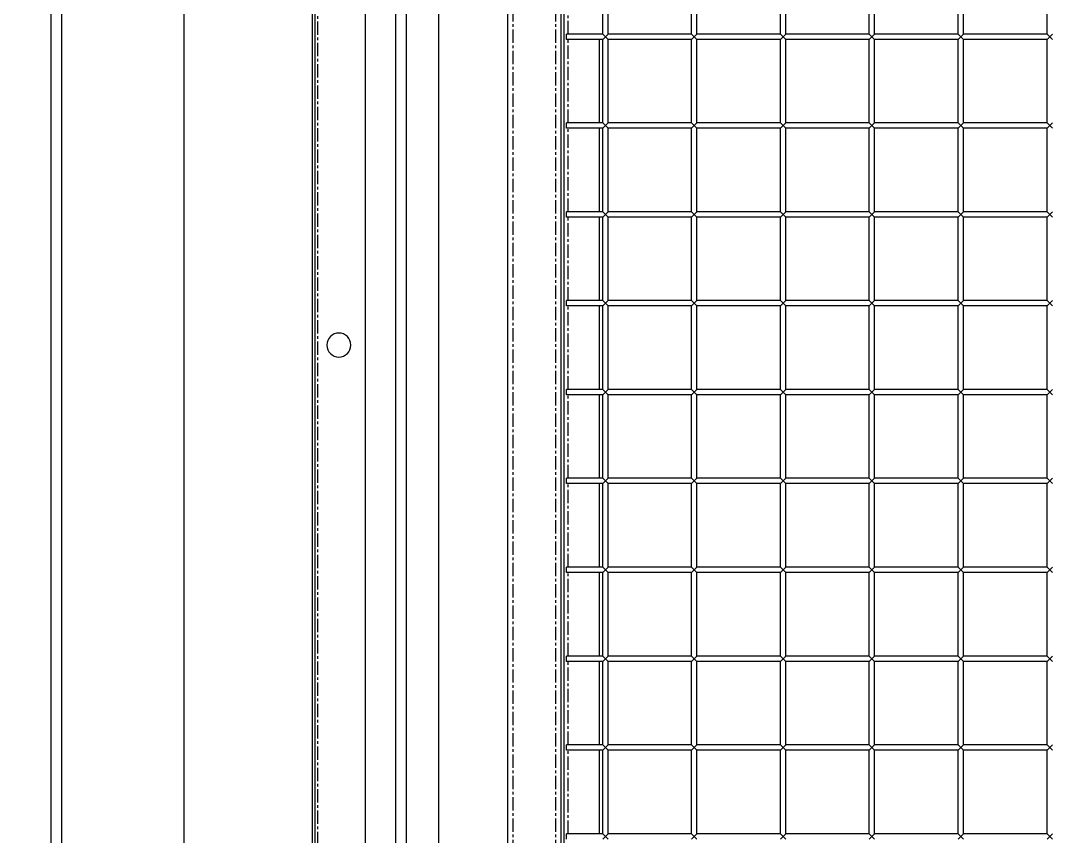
# Model space of a CAD drawing. Header units: millimetres. Extents: x -198529 to 244266, y -64 to 158464.
# Drawn here: x -165913 to -165332, y 109934 to 110393 of the extents above; entities that cross this region are included whole.
import ezdxf

# ---------------------------------------------------------------- set-up
doc = ezdxf.new("R2010")
doc.units = ezdxf.units.MM
doc.linetypes.add('CENTER', pattern=[12, 7.5, -1.5, 1.5, -1.5])
for name, color, linetype in [('0-DCC', 30, 'Continuous'), ('COIL-BANK', 8, 'Continuous'), ('K-CEIL-DCC-RACK', 10, 'Continuous')]:
    doc.layers.add(name, color=color, linetype=linetype)

# ---------------------------------------------------------------- blocks, each defined once
blk = doc.blocks.new('DCC2850x1800(右)')
at = {"color": 0, "linetype": 'Continuous'}
for p, q in [((65616, -74478.48), (65616, -72678.48)), ((65646, -74478.48), (65646, -72678.48)), ((65684.72, -74441.08), (65684.72, -72678.48)), ((65726, -74441.08), (65726, -72678.48)), ((65754.5, -72678.48), (65754.5, -74478.48)), ((65756, -72678.48), (65756, -74478.48)), ((65614.5, -72730.88), (65614.5, -74426.08)), ((65342.5, -72853.48), (65342.5, -72806.48)), ((65389.5, -72853.48), (65389.5, -72806.48)), ((65392.5, -72853.48), (65392.5, -72806.48)), ((65439.5, -72853.48), (65439.5, -72806.48)), ((65442.5, -72853.48), (65442.5, -72806.48)), ((65489.5, -72853.48), (65489.5, -72806.48)), ((65492.5, -72853.48), (65492.5, -72806.48)), ((65539.5, -72853.48), (65539.5, -72806.48)), ((65542.5, -72853.48), (65542.5, -72806.48)), ((65589.5, -72853.48), (65589.5, -72806.48)), ((65592.5, -72853.48), (65592.5, -72806.48)), ((65342.5, -72856.48), (65339.5, -72853.48)), ((65339.5, -72856.48), (65342.5, -72853.48)), ((65342.5, -72853.48), (65389.5, -72853.48)), ((65342.5, -72903.48), (65342.5, -72856.48)), ((65342.5, -72856.48), (65389.5, -72856.48)), ((65392.5, -72856.48), (65389.5, -72853.48)), ((65389.5, -72856.48), (65392.5, -72853.48)), ((65389.5, -72903.48), (65389.5, -72856.48)), ((65392.5, -72853.48), (65439.5, -72853.48)), ((65392.5, -72903.48), (65392.5, -72856.48)), ((65392.5, -72856.48), (65439.5, -72856.48)), ((65442.5, -72856.48), (65439.5, -72853.48)), ((65439.5, -72856.48), (65442.5, -72853.48)), ((65439.5, -72903.48), (65439.5, -72856.48)), ((65442.5, -72853.48), (65489.5, -72853.48)), ((65442.5, -72903.48), (65442.5, -72856.48)), ((65442.5, -72856.48), (65489.5, -72856.48)), ((65492.5, -72856.48), (65489.5, -72853.48)), ((65489.5, -72856.48), (65492.5, -72853.48)), ((65489.5, -72903.48), (65489.5, -72856.48)), ((65492.5, -72853.48), (65539.5, -72853.48)), ((65492.5, -72903.48), (65492.5, -72856.48)), ((65492.5, -72856.48), (65539.5, -72856.48)), ((65542.5, -72856.48), (65539.5, -72853.48)), ((65539.5, -72856.48), (65542.5, -72853.48)), ((65539.5, -72903.48), (65539.5, -72856.48)), ((65542.5, -72853.48), (65589.5, -72853.48)), ((65542.5, -72903.48), (65542.5, -72856.48)), ((65542.5, -72856.48), (65589.5, -72856.48)), ((65592.5, -72856.48), (65589.5, -72853.48)), ((65589.5, -72856.48), (65592.5, -72853.48)), ((65589.5, -72903.48), (65589.5, -72856.48)), ((65592.5, -72853.48), (65613, -72853.48)), ((65592.5, -72903.48), (65592.5, -72856.48)), ((65592.5, -72856.48), (65613, -72856.48)), ((65594.5, -72856.48), (65594.5, -72903.48)), ((65613, -72856.48), (65613, -72853.48)), ((65342.5, -72906.48), (65339.5, -72903.48)), ((65339.5, -72906.48), (65342.5, -72903.48)), ((65342.5, -72903.48), (65389.5, -72903.48)), ((65342.5, -72953.48), (65342.5, -72906.48)), ((65342.5, -72906.48), (65389.5, -72906.48)), ((65392.5, -72906.48), (65389.5, -72903.48)), ((65389.5, -72906.48), (65392.5, -72903.48)), ((65389.5, -72953.48), (65389.5, -72906.48)), ((65392.5, -72903.48), (65439.5, -72903.48)), ((65392.5, -72953.48), (65392.5, -72906.48)), ((65392.5, -72906.48), (65439.5, -72906.48)), ((65442.5, -72906.48), (65439.5, -72903.48)), ((65439.5, -72906.48), (65442.5, -72903.48)), ((65439.5, -72953.48), (65439.5, -72906.48)), ((65442.5, -72903.48), (65489.5, -72903.48)), ((65442.5, -72953.48), (65442.5, -72906.48)), ((65442.5, -72906.48), (65489.5, -72906.48)), ((65492.5, -72906.48), (65489.5, -72903.48)), ((65489.5, -72906.48), (65492.5, -72903.48)), ((65489.5, -72953.48), (65489.5, -72906.48)), ((65492.5, -72903.48), (65539.5, -72903.48)), ((65492.5, -72953.48), (65492.5, -72906.48)), ((65492.5, -72906.48), (65539.5, -72906.48)), ((65542.5, -72906.48), (65539.5, -72903.48)), ((65539.5, -72906.48), (65542.5, -72903.48)), ((65539.5, -72953.48), (65539.5, -72906.48)), ((65542.5, -72903.48), (65589.5, -72903.48)), ((65542.5, -72953.48), (65542.5, -72906.48)), ((65542.5, -72906.48), (65589.5, -72906.48)), ((65592.5, -72906.48), (65589.5, -72903.48)), ((65589.5, -72906.48), (65592.5, -72903.48)), ((65589.5, -72953.48), (65589.5, -72906.48)), ((65592.5, -72903.48), (65613, -72903.48)), ((65592.5, -72953.48), (65592.5, -72906.48)), ((65592.5, -72906.48), (65613, -72906.48)), ((65594.5, -72906.48), (65594.5, -72953.48)), ((65613, -72906.48), (65613, -72903.48)), ((65342.5, -72956.48), (65339.5, -72953.48)), ((65339.5, -72956.48), (65342.5, -72953.48)), ((65342.5, -72953.48), (65389.5, -72953.48)), ((65392.5, -72956.48), (65389.5, -72953.48)), ((65389.5, -72956.48), (65392.5, -72953.48)), ((65392.5, -72953.48), (65439.5, -72953.48)), ((65442.5, -72956.48), (65439.5, -72953.48)), ((65439.5, -72956.48), (65442.5, -72953.48)), ((65442.5, -72953.48), (65489.5, -72953.48)), ((65492.5, -72956.48), (65489.5, -72953.48)), ((65489.5, -72956.48), (65492.5, -72953.48)), ((65492.5, -72953.48), (65539.5, -72953.48)), ((65542.5, -72956.48), (65539.5, -72953.48)), ((65539.5, -72956.48), (65542.5, -72953.48)), ((65542.5, -72953.48), (65589.5, -72953.48)), ((65592.5, -72956.48), (65589.5, -72953.48)), ((65589.5, -72956.48), (65592.5, -72953.48)), ((65592.5, -72953.48), (65613, -72953.48)), ((65613, -72956.48), (65613, -72953.48)), ((65342.5, -73003.48), (65342.5, -72956.48)), ((65342.5, -72956.48), (65389.5, -72956.48)), ((65389.5, -73003.48), (65389.5, -72956.48)), ((65392.5, -73003.48), (65392.5, -72956.48)), ((65392.5, -72956.48), (65439.5, -72956.48)), ((65439.5, -73003.48), (65439.5, -72956.48)), ((65442.5, -73003.48), (65442.5, -72956.48)), ((65442.5, -72956.48), (65489.5, -72956.48)), ((65489.5, -73003.48), (65489.5, -72956.48)), ((65492.5, -73003.48), (65492.5, -72956.48)), ((65492.5, -72956.48), (65539.5, -72956.48)), ((65539.5, -73003.48), (65539.5, -72956.48)), ((65542.5, -73003.48), (65542.5, -72956.48)), ((65542.5, -72956.48), (65589.5, -72956.48)), ((65589.5, -73003.48), (65589.5, -72956.48)), ((65592.5, -73003.48), (65592.5, -72956.48)), ((65592.5, -72956.48), (65613, -72956.48)), ((65594.5, -72956.48), (65594.5, -73003.48)), ((65342.5, -73006.48), (65339.5, -73003.48)), ((65339.5, -73006.48), (65342.5, -73003.48)), ((65342.5, -73003.48), (65389.5, -73003.48)), ((65342.5, -73053.48), (65342.5, -73006.48)), ((65342.5, -73006.48), (65389.5, -73006.48)), ((65392.5, -73006.48), (65389.5, -73003.48)), ((65389.5, -73006.48), (65392.5, -73003.48)), ((65389.5, -73053.48), (65389.5, -73006.48)), ((65392.5, -73003.48), (65439.5, -73003.48)), ((65392.5, -73053.48), (65392.5, -73006.48)), ((65392.5, -73006.48), (65439.5, -73006.48)), ((65442.5, -73006.48), (65439.5, -73003.48)), ((65439.5, -73006.48), (65442.5, -73003.48)), ((65439.5, -73053.48), (65439.5, -73006.48)), ((65442.5, -73003.48), (65489.5, -73003.48)), ((65442.5, -73053.48), (65442.5, -73006.48)), ((65442.5, -73006.48), (65489.5, -73006.48)), ((65492.5, -73006.48), (65489.5, -73003.48)), ((65489.5, -73006.48), (65492.5, -73003.48)), ((65489.5, -73053.48), (65489.5, -73006.48)), ((65492.5, -73003.48), (65539.5, -73003.48)), ((65492.5, -73053.48), (65492.5, -73006.48)), ((65492.5, -73006.48), (65539.5, -73006.48)), ((65542.5, -73006.48), (65539.5, -73003.48)), ((65539.5, -73006.48), (65542.5, -73003.48)), ((65539.5, -73053.48), (65539.5, -73006.48)), ((65542.5, -73003.48), (65589.5, -73003.48)), ((65542.5, -73053.48), (65542.5, -73006.48)), ((65542.5, -73006.48), (65589.5, -73006.48)), ((65592.5, -73006.48), (65589.5, -73003.48)), ((65589.5, -73006.48), (65592.5, -73003.48)), ((65589.5, -73053.48), (65589.5, -73006.48)), ((65592.5, -73003.48), (65613, -73003.48)), ((65592.5, -73053.48), (65592.5, -73006.48)), ((65592.5, -73006.48), (65613, -73006.48)), ((65594.5, -73006.48), (65594.5, -73053.48)), ((65613, -73006.48), (65613, -73003.48)), ((65342.5, -73056.48), (65339.5, -73053.48)), ((65339.5, -73056.48), (65342.5, -73053.48)), ((65342.5, -73053.48), (65389.5, -73053.48)), ((65392.5, -73056.48), (65389.5, -73053.48)), ((65389.5, -73056.48), (65392.5, -73053.48)), ((65392.5, -73053.48), (65439.5, -73053.48)), ((65442.5, -73056.48), (65439.5, -73053.48)), ((65439.5, -73056.48), (65442.5, -73053.48)), ((65442.5, -73053.48), (65489.5, -73053.48)), ((65492.5, -73056.48), (65489.5, -73053.48)), ((65489.5, -73056.48), (65492.5, -73053.48)), ((65492.5, -73053.48), (65539.5, -73053.48)), ((65542.5, -73056.48), (65539.5, -73053.48)), ((65539.5, -73056.48), (65542.5, -73053.48)), ((65542.5, -73053.48), (65589.5, -73053.48)), ((65592.5, -73056.48), (65589.5, -73053.48)), ((65589.5, -73056.48), (65592.5, -73053.48)), ((65592.5, -73053.48), (65613, -73053.48)), ((65613, -73056.48), (65613, -73053.48)), ((65342.5, -73103.48), (65342.5, -73056.48)), ((65342.5, -73056.48), (65389.5, -73056.48)), ((65389.5, -73103.48), (65389.5, -73056.48)), ((65392.5, -73103.48), (65392.5, -73056.48)), ((65392.5, -73056.48), (65439.5, -73056.48)), ((65439.5, -73103.48), (65439.5, -73056.48)), ((65442.5, -73103.48), (65442.5, -73056.48)), ((65442.5, -73056.48), (65489.5, -73056.48)), ((65489.5, -73103.48), (65489.5, -73056.48)), ((65492.5, -73103.48), (65492.5, -73056.48)), ((65492.5, -73056.48), (65539.5, -73056.48)), ((65539.5, -73103.48), (65539.5, -73056.48)), ((65542.5, -73103.48), (65542.5, -73056.48)), ((65542.5, -73056.48), (65589.5, -73056.48)), ((65589.5, -73103.48), (65589.5, -73056.48)), ((65592.5, -73103.48), (65592.5, -73056.48)), ((65592.5, -73056.48), (65613, -73056.48)), ((65594.5, -73056.48), (65594.5, -73103.48)), ((65342.5, -73106.48), (65339.5, -73103.48)), ((65339.5, -73106.48), (65342.5, -73103.48)), ((65342.5, -73103.48), (65389.5, -73103.48)), ((65392.5, -73106.48), (65389.5, -73103.48)), ((65389.5, -73106.48), (65392.5, -73103.48)), ((65392.5, -73103.48), (65439.5, -73103.48)), ((65442.5, -73106.48), (65439.5, -73103.48)), ((65439.5, -73106.48), (65442.5, -73103.48)), ((65442.5, -73103.48), (65489.5, -73103.48)), ((65492.5, -73106.48), (65489.5, -73103.48)), ((65489.5, -73106.48), (65492.5, -73103.48)), ((65492.5, -73103.48), (65539.5, -73103.48)), ((65542.5, -73106.48), (65539.5, -73103.48)), ((65539.5, -73106.48), (65542.5, -73103.48)), ((65542.5, -73103.48), (65589.5, -73103.48)), ((65592.5, -73106.48), (65589.5, -73103.48)), ((65589.5, -73106.48), (65592.5, -73103.48)), ((65592.5, -73103.48), (65613, -73103.48)), ((65613, -73106.48), (65613, -73103.48)), ((65342.5, -73153.48), (65342.5, -73106.48)), ((65342.5, -73106.48), (65389.5, -73106.48)), ((65389.5, -73153.48), (65389.5, -73106.48)), ((65392.5, -73153.48), (65392.5, -73106.48)), ((65392.5, -73106.48), (65439.5, -73106.48)), ((65439.5, -73153.48), (65439.5, -73106.48)), ((65442.5, -73153.48), (65442.5, -73106.48)), ((65442.5, -73106.48), (65489.5, -73106.48)), ((65489.5, -73153.48), (65489.5, -73106.48)), ((65492.5, -73153.48), (65492.5, -73106.48)), ((65492.5, -73106.48), (65539.5, -73106.48)), ((65539.5, -73153.48), (65539.5, -73106.48)), ((65542.5, -73153.48), (65542.5, -73106.48)), ((65542.5, -73106.48), (65589.5, -73106.48)), ((65589.5, -73153.48), (65589.5, -73106.48)), ((65592.5, -73153.48), (65592.5, -73106.48)), ((65592.5, -73106.48), (65613, -73106.48)), ((65594.5, -73106.48), (65594.5, -73153.48)), ((65342.5, -73156.48), (65339.5, -73153.48)), ((65339.5, -73156.48), (65342.5, -73153.48)), ((65342.5, -73153.48), (65389.5, -73153.48)), ((65342.5, -73203.48), (65342.5, -73156.48)), ((65342.5, -73156.48), (65389.5, -73156.48)), ((65392.5, -73156.48), (65389.5, -73153.48)), ((65389.5, -73156.48), (65392.5, -73153.48)), ((65389.5, -73203.48), (65389.5, -73156.48)), ((65392.5, -73153.48), (65439.5, -73153.48)), ((65392.5, -73203.48), (65392.5, -73156.48)), ((65392.5, -73156.48), (65439.5, -73156.48)), ((65442.5, -73156.48), (65439.5, -73153.48)), ((65439.5, -73156.48), (65442.5, -73153.48)), ((65439.5, -73203.48), (65439.5, -73156.48)), ((65442.5, -73153.48), (65489.5, -73153.48)), ((65442.5, -73203.48), (65442.5, -73156.48)), ((65442.5, -73156.48), (65489.5, -73156.48)), ((65492.5, -73156.48), (65489.5, -73153.48)), ((65489.5, -73156.48), (65492.5, -73153.48)), ((65489.5, -73203.48), (65489.5, -73156.48)), ((65492.5, -73153.48), (65539.5, -73153.48)), ((65492.5, -73203.48), (65492.5, -73156.48)), ((65492.5, -73156.48), (65539.5, -73156.48)), ((65542.5, -73156.48), (65539.5, -73153.48)), ((65539.5, -73156.48), (65542.5, -73153.48)), ((65539.5, -73203.48), (65539.5, -73156.48)), ((65542.5, -73153.48), (65589.5, -73153.48)), ((65542.5, -73203.48), (65542.5, -73156.48)), ((65542.5, -73156.48), (65589.5, -73156.48)), ((65592.5, -73156.48), (65589.5, -73153.48)), ((65589.5, -73156.48), (65592.5, -73153.48)), ((65589.5, -73203.48), (65589.5, -73156.48)), ((65592.5, -73153.48), (65613, -73153.48)), ((65592.5, -73203.48), (65592.5, -73156.48)), ((65592.5, -73156.48), (65613, -73156.48)), ((65594.5, -73156.48), (65594.5, -73203.48)), ((65613, -73156.48), (65613, -73153.48)), ((65342.5, -73206.48), (65339.5, -73203.48)), ((65339.5, -73206.48), (65342.5, -73203.48)), ((65342.5, -73203.48), (65389.5, -73203.48)), ((65392.5, -73206.48), (65389.5, -73203.48)), ((65389.5, -73206.48), (65392.5, -73203.48)), ((65392.5, -73203.48), (65439.5, -73203.48)), ((65442.5, -73206.48), (65439.5, -73203.48)), ((65439.5, -73206.48), (65442.5, -73203.48)), ((65442.5, -73203.48), (65489.5, -73203.48)), ((65492.5, -73206.48), (65489.5, -73203.48)), ((65489.5, -73206.48), (65492.5, -73203.48)), ((65492.5, -73203.48), (65539.5, -73203.48)), ((65542.5, -73206.48), (65539.5, -73203.48)), ((65539.5, -73206.48), (65542.5, -73203.48)), ((65542.5, -73203.48), (65589.5, -73203.48)), ((65592.5, -73206.48), (65589.5, -73203.48)), ((65589.5, -73206.48), (65592.5, -73203.48)), ((65592.5, -73203.48), (65613, -73203.48)), ((65613, -73206.48), (65613, -73203.48)), ((65342.5, -73253.48), (65342.5, -73206.48)), ((65342.5, -73206.48), (65389.5, -73206.48)), ((65389.5, -73253.48), (65389.5, -73206.48)), ((65392.5, -73253.48), (65392.5, -73206.48)), ((65392.5, -73206.48), (65439.5, -73206.48)), ((65439.5, -73253.48), (65439.5, -73206.48)), ((65442.5, -73253.48), (65442.5, -73206.48)), ((65442.5, -73206.48), (65489.5, -73206.48)), ((65489.5, -73253.48), (65489.5, -73206.48)), ((65492.5, -73253.48), (65492.5, -73206.48)), ((65492.5, -73206.48), (65539.5, -73206.48)), ((65539.5, -73253.48), (65539.5, -73206.48)), ((65542.5, -73253.48), (65542.5, -73206.48)), ((65542.5, -73206.48), (65589.5, -73206.48)), ((65589.5, -73253.48), (65589.5, -73206.48)), ((65592.5, -73253.48), (65592.5, -73206.48)), ((65592.5, -73206.48), (65613, -73206.48)), ((65594.5, -73206.48), (65594.5, -73253.48)), ((65342.5, -73256.48), (65339.5, -73253.48)), ((65339.5, -73256.48), (65342.5, -73253.48)), ((65342.5, -73253.48), (65389.5, -73253.48)), ((65342.5, -73303.48), (65342.5, -73256.48)), ((65342.5, -73256.48), (65389.5, -73256.48)), ((65392.5, -73256.48), (65389.5, -73253.48)), ((65389.5, -73256.48), (65392.5, -73253.48)), ((65389.5, -73303.48), (65389.5, -73256.48)), ((65392.5, -73253.48), (65439.5, -73253.48)), ((65392.5, -73303.48), (65392.5, -73256.48)), ((65392.5, -73256.48), (65439.5, -73256.48)), ((65442.5, -73256.48), (65439.5, -73253.48)), ((65439.5, -73256.48), (65442.5, -73253.48)), ((65439.5, -73303.48), (65439.5, -73256.48)), ((65442.5, -73253.48), (65489.5, -73253.48)), ((65442.5, -73303.48), (65442.5, -73256.48)), ((65442.5, -73256.48), (65489.5, -73256.48)), ((65492.5, -73256.48), (65489.5, -73253.48)), ((65489.5, -73256.48), (65492.5, -73253.48)), ((65489.5, -73303.48), (65489.5, -73256.48)), ((65492.5, -73253.48), (65539.5, -73253.48)), ((65492.5, -73303.48), (65492.5, -73256.48)), ((65492.5, -73256.48), (65539.5, -73256.48)), ((65542.5, -73256.48), (65539.5, -73253.48)), ((65539.5, -73256.48), (65542.5, -73253.48)), ((65539.5, -73303.48), (65539.5, -73256.48)), ((65542.5, -73253.48), (65589.5, -73253.48)), ((65542.5, -73303.48), (65542.5, -73256.48)), ((65542.5, -73256.48), (65589.5, -73256.48)), ((65592.5, -73256.48), (65589.5, -73253.48)), ((65589.5, -73256.48), (65592.5, -73253.48)), ((65589.5, -73303.48), (65589.5, -73256.48)), ((65592.5, -73253.48), (65613, -73253.48)), ((65592.5, -73303.48), (65592.5, -73256.48)), ((65592.5, -73256.48), (65613, -73256.48)), ((65594.5, -73256.48), (65594.5, -73303.48)), ((65613, -73256.48), (65613, -73253.48)), ((65342.5, -73306.48), (65339.5, -73303.48)), ((65339.5, -73306.48), (65342.5, -73303.48)), ((65342.5, -73303.48), (65389.5, -73303.48)), ((65392.5, -73306.48), (65389.5, -73303.48)), ((65389.5, -73306.48), (65392.5, -73303.48)), ((65392.5, -73303.48), (65439.5, -73303.48)), ((65442.5, -73306.48), (65439.5, -73303.48)), ((65439.5, -73306.48), (65442.5, -73303.48)), ((65442.5, -73303.48), (65489.5, -73303.48)), ((65492.5, -73306.48), (65489.5, -73303.48)), ((65489.5, -73306.48), (65492.5, -73303.48)), ((65492.5, -73303.48), (65539.5, -73303.48)), ((65542.5, -73306.48), (65539.5, -73303.48)), ((65539.5, -73306.48), (65542.5, -73303.48)), ((65542.5, -73303.48), (65589.5, -73303.48)), ((65592.5, -73306.48), (65589.5, -73303.48)), ((65589.5, -73306.48), (65592.5, -73303.48)), ((65592.5, -73303.48), (65613, -73303.48)), ((65613, -73306.48), (65613, -73303.48))]:
    blk.add_line(p, q, dxfattribs=at)
at = {"color": 0, "linetype": 'CENTER'}
for p, q in [((65619, -74478.48), (65619, -72678.48)), ((65643, -74478.48), (65643, -72678.48)), ((65753, -72678.48), (65753, -74478.48)), ((65612, -72853.48), (65612, -72806.48)), ((65612, -72903.48), (65612, -72856.48)), ((65612, -72953.48), (65612, -72906.48)), ((65612, -73003.48), (65612, -72956.48)), ((65612, -73053.48), (65612, -73006.48)), ((65612, -73103.48), (65612, -73056.48)), ((65612, -73153.48), (65612, -73106.48)), ((65612, -73203.48), (65612, -73156.48)), ((65612, -73253.48), (65612, -73206.48)), ((65612, -73303.48), (65612, -73256.48))]:
    blk.add_line(p, q, dxfattribs=at)
at = {"color": 0, "linetype": 'Continuous'}
blk.add_circle((65741, -73028.48), 6.75, dxfattribs=at)
blk.add_circle((65741, -73028.48), 6.75, dxfattribs=at)

msp = doc.modelspace()

# ---------------------------------------------------------------- hatches: boundary and pattern name
at = {"transparency": 33554687}
h = msp.add_hatch(dxfattribs=at)
h.set_pattern_fill('AR-CONC', color=252, scale=5)
h.paths.add_polyline_path([(-167070.77, 106820.01), (-165820.77, 106820.01), (-165820.77, 112920.01), (-167070.77, 112920.01)])

# ---------------------------------------------------------------- linework, layer by layer
at = {"layer": 'COIL-BANK'}
msp.add_lwpolyline([(-167070.77, 106820.01), (-165820.77, 106820.01), (-165820.77, 112920.01), (-167070.77, 112920.01)], close=True, dxfattribs=at)
at = {"layer": 'K-CEIL-DCC-RACK'}
for points in [[(-165895.78, 106859.53), (-165695.78, 106859.53), (-165695.78, 110690.01), (-165895.78, 110690.01)], [(-165889.78, 106859.53), (-165701.78, 106859.53), (-165701.78, 110690.01), (-165889.78, 110690.01)]]:
    msp.add_lwpolyline(points, close=True, dxfattribs=at)

# ---------------------------------------------------------------- block references
at = {"layer": '0-DCC', "xscale": -1}
msp.add_blockref('DCC2850x1800(右)', (-99992.77, 183238.49), dxfattribs=at)

doc.saveas('drawing.dxf')
